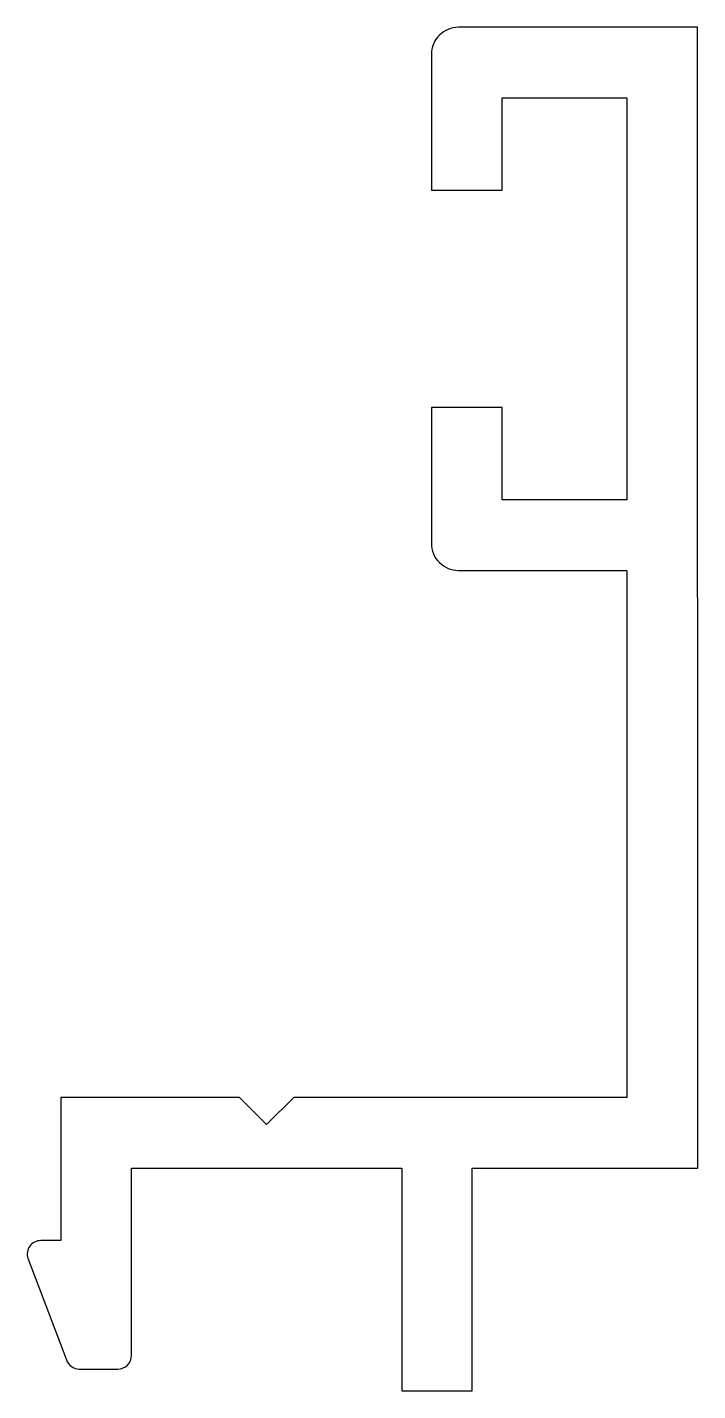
# Model space of a CAD drawing. Extents: x 161.2 to 173.5, y 210.6 to 235.7.
import ezdxf

# ---------------------------------------------------------------- set-up
doc = ezdxf.new("R2010")
doc.units = 0
doc.header["$LTSCALE"] = 15
doc.layers.get('0').update_dxf_attribs({"linetype": 'CONTINUOUS'})

msp = doc.modelspace()

# ---------------------------------------------------------------- linework, layer by layer
at = {"color": 0, "linetype": 'BYBLOCK'}
msp.add_lwpolyline([(172.204, 226.956), (169.904, 226.956), (169.904, 228.656), (168.604, 228.656), (168.604, 226.156, 0.414214), (169.104, 225.656), (172.204, 225.656), (172.204, 215.954), (166.07, 215.954), (165.57, 215.454), (165.07, 215.954), (161.782, 215.954), (161.782, 213.419), (161.782, 213.318), (161.414, 213.318, 0.513117), (161.179, 212.992), (161.887, 211.122, 0.321775), (162.122, 210.954), (162.834, 210.954, 0.414214), (163.082, 211.201), (163.082, 214.654), (168.057, 214.654), (168.057, 210.554), (169.357, 210.554), (169.357, 214.654), (173.506, 214.654), (173.504, 235.656), (169.104, 235.656, 0.414214), (168.604, 235.156), (168.604, 232.656), (169.904, 232.656), (169.904, 234.356), (172.204, 234.356)], format="xyb", close=True, dxfattribs=at)

doc.saveas('drawing.dxf')
